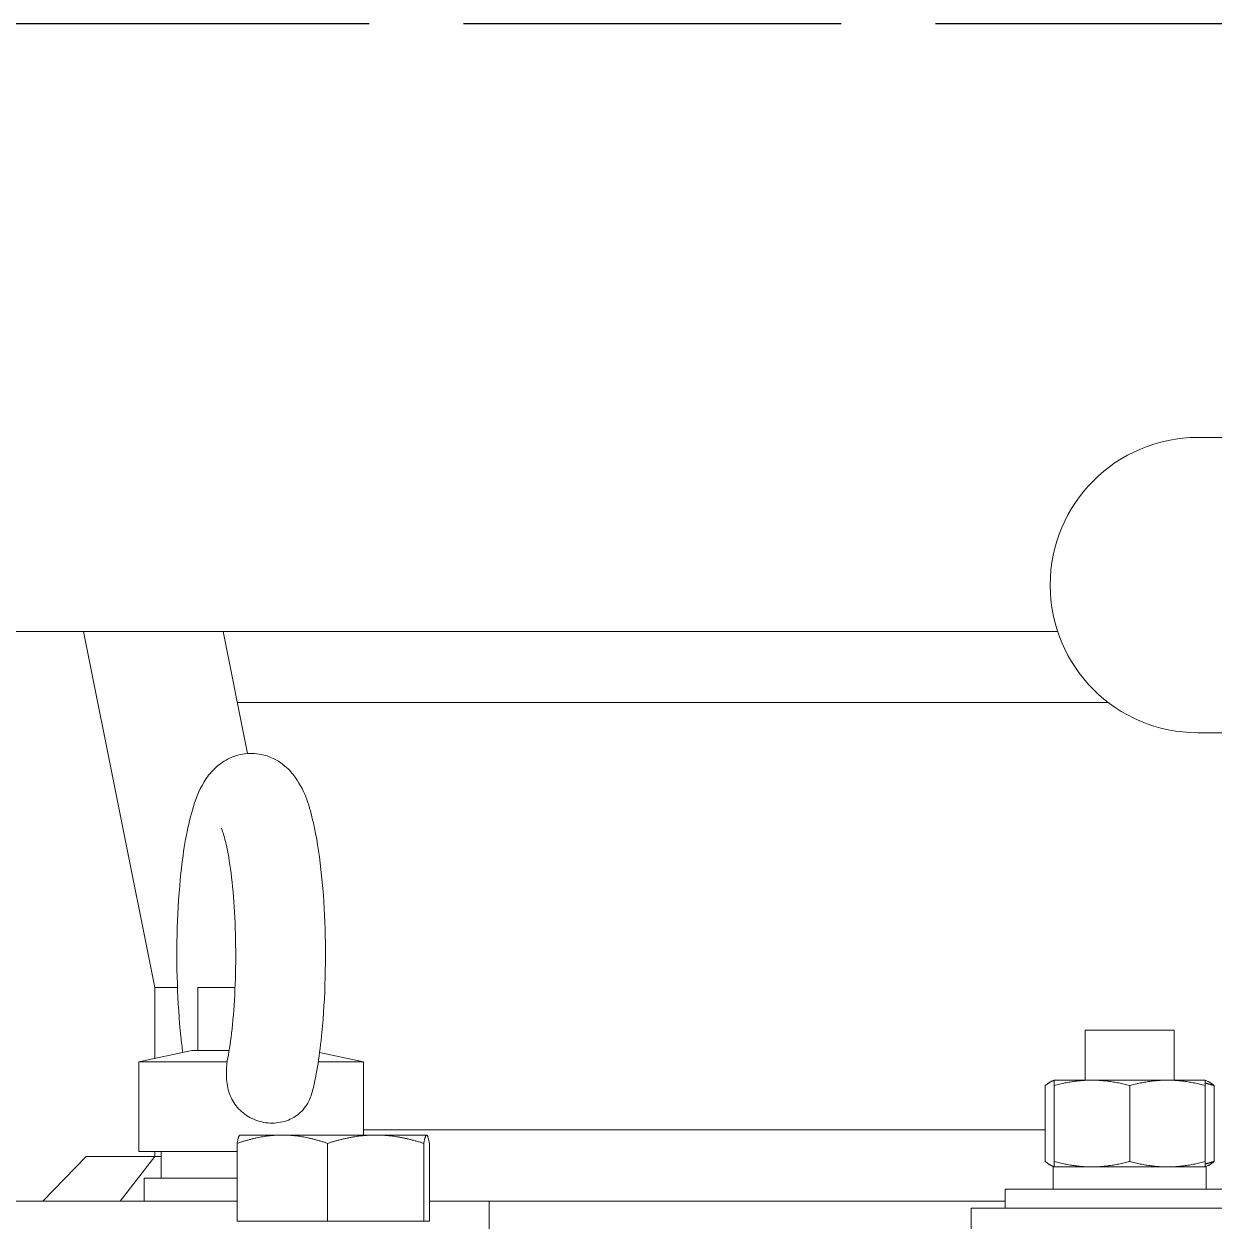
# Model space of a CAD drawing. Header units: inches. Extents: x 17 to 469, y 7 to 301.
# Drawn here: x 82.8 to 91.15, y 123.62 to 132.02 of the extents above; entities that cross this region are included whole.
import ezdxf

# ---------------------------------------------------------------- set-up
doc = ezdxf.new("R2010")
doc.units = ezdxf.units.IN
doc.header["$LTSCALE"] = 14
doc.header["$MEASUREMENT"] = 0
doc.linetypes.add('DASHED_SPACE', pattern=[0.2067, 0.1654, -0.0413])
doc.layers.add('Sketch Geometry (ANSI)', color=7, linetype='Continuous', lineweight=25)
doc.layers.add('Visible (ANSI)', color=7, linetype='Continuous', lineweight=50)

msp = doc.modelspace()

# ---------------------------------------------------------------- linework, layer by layer
at = {"layer": 'Sketch Geometry (ANSI)', "linetype": 'DASHED_SPACE', "ltscale": 1.144592}
msp.add_line((124.966047, 132.024211), (28.911648, 132.024211), dxfattribs=at)
at = {"layer": 'Visible (ANSI)', "linetype": 'Continuous', "lineweight": 18}
for p, q in [((94.639804, 129.120844), (91.035344, 129.120844)), ((83.213374, 127.759211), (79.063199, 127.759211)), ((84.193054, 127.759211), (83.213374, 127.759211)), ((83.213374, 127.759211), (83.714786, 125.259211)), ((90.050975, 127.759211), (84.193054, 127.759211)), ((84.365069, 126.901561), (84.193054, 127.759211)), ((84.293337, 127.259211), (90.407664, 127.259211)), ((91.035344, 127.047579), (94.617387, 127.047579)), ((83.714786, 125.259211), (83.873351, 125.259211)), ((83.714786, 124.760842), (83.714786, 125.259211)), ((84.27753, 125.259211), (84.015644, 125.259211)), ((84.015644, 124.816216), (84.015644, 125.259211)), ((90.244416, 124.959211), (90.869416, 124.959211)), ((90.244416, 124.959211), (90.244416, 124.608211)), ((90.869416, 124.959211), (90.869416, 124.608211)), ((83.975301, 124.816216), (83.603242, 124.737133)), ((84.22281, 124.737133), (83.603242, 124.737133)), ((83.603242, 124.107211), (83.603242, 124.737133)), ((84.236207, 124.816216), (83.975301, 124.816216)), ((85.178045, 124.737133), (84.861435, 124.737133)), ((84.870818, 124.802436), (85.178045, 124.737133)), ((85.178045, 124.22284), (85.178045, 124.737133)), ((89.964663, 124.037517), (89.964663, 124.569906)), ((90.025916, 124.608211), (90.007184, 124.599477)), ((90.291416, 124.608211), (90.025916, 124.608211)), ((90.025916, 124.037517), (90.025916, 124.569906)), ((90.822416, 124.608211), (90.291416, 124.608211)), ((90.556916, 124.037517), (90.556916, 124.569906)), ((91.087916, 124.608211), (90.822416, 124.608211)), ((91.087916, 124.608211), (91.106648, 124.599477)), ((91.087916, 124.037517), (91.087916, 124.569906)), ((91.14917, 124.037517), (91.14917, 124.569906)), ((89.964663, 124.259211), (85.178045, 124.259211)), ((84.291943, 123.61884), (84.291943, 124.164249)), ((84.310875, 124.22284), (84.309974, 124.22232)), ((84.609578, 124.22284), (84.310875, 124.22284)), ((85.264678, 124.22284), (84.609578, 124.22284)), ((84.927212, 123.61884), (84.927212, 124.164249)), ((85.621975, 124.22284), (85.264678, 124.22284)), ((85.602144, 123.61884), (85.602144, 124.164249)), ((85.622875, 124.22284), (85.621975, 124.22284)), ((85.622875, 124.22284), (85.623776, 124.22232)), ((85.641806, 123.61884), (85.641806, 124.164249)), ((82.92728, 123.759211), (83.233431, 124.071711)), ((83.233431, 124.071711), (83.714786, 124.071711)), ((83.471313, 123.759211), (83.714786, 124.071711)), ((84.291943, 124.107211), (83.603242, 124.107211)), ((83.714786, 124.071711), (83.714786, 124.107211)), ((83.714786, 124.071711), (83.758144, 124.071711)), ((83.758144, 123.919211), (83.758144, 124.107211)), ((90.025916, 123.999211), (90.007184, 124.007946)), ((90.020416, 123.999211), (91.093416, 123.999211)), ((90.020416, 123.999211), (90.020416, 123.953801)), ((91.087916, 123.999211), (91.106648, 124.007946)), ((91.093416, 123.999211), (91.093416, 123.843211)), ((84.291943, 123.919211), (83.640644, 123.919211)), ((83.640644, 123.919211), (83.640644, 123.759211)), ((89.681916, 123.843211), (91.431916, 123.843211)), ((89.681916, 123.709211), (89.681916, 123.843211)), ((83.601778, 123.759211), (82.49867, 123.759211)), ((83.601778, 123.759211), (84.1919, 123.759211)), ((84.291943, 123.759211), (84.1919, 123.759211)), ((85.661421, 123.759211), (85.641806, 123.759211)), ((85.661421, 123.759211), (86.061138, 123.759211)), ((86.061138, 123.759211), (89.681916, 123.759211)), ((86.061138, 123.759211), (86.061138, 123.259211)), ((89.681916, 123.709211), (89.445344, 123.709211)), ((89.445344, 123.309211), (89.445344, 123.709211)), ((89.681916, 123.709211), (90.069171, 123.709211)), ((92.401148, 123.709211), (90.069171, 123.709211)), ((84.609578, 123.61884), (84.291943, 123.61884)), ((84.310875, 123.61884), (84.310875, 123.618836)), ((84.927212, 123.61884), (84.609578, 123.61884)), ((85.264678, 123.61884), (84.927212, 123.61884)), ((85.602144, 123.61884), (85.264678, 123.61884)), ((85.621975, 123.61884), (85.602144, 123.61884)), ((85.641806, 123.61884), (85.621975, 123.61884)), ((85.622875, 123.61884), (85.622875, 123.618836))]:
    msp.add_line(p, q, dxfattribs=at)
msp.add_arc((91.035344, 128.084212), 1.036632, 90, 270, dxfattribs=at)
msp.add_ellipse((90.556916, 123.953801), major_axis=(0, -3.042643), ratio=0.17632698, start_param=4.71238898, end_param=4.74874368, dxfattribs=at)
for points, knots in [([(84.822186, 124.535354), (84.85104, 124.653391), (84.871999, 124.790206), (84.89891, 125.063906), (84.9067, 125.194851), (84.913406, 125.45813), (84.912582, 125.590177), (84.902724, 125.847098), (84.893688, 125.971837), (84.867218, 126.207485), (84.849666, 126.317234), (84.799873, 126.531519), (84.77705, 126.625776), (84.681095, 126.760033), (84.658817, 126.786827), (84.59191, 126.843707), (84.543055, 126.874654), (84.437656, 126.902032), (84.389882, 126.905375), (84.30178, 126.893902), (84.261945, 126.880328), (84.189733, 126.843795), (84.159746, 126.820151), (84.101434, 126.764168), (84.078981, 126.732343), (84.020176, 126.635529), (83.998116, 126.573518), (83.940724, 126.378983), (83.915756, 126.231028), (83.884973, 125.941164), (83.87636, 125.810575), (83.868129, 125.54736), (83.868212, 125.415099), (83.876619, 125.156983), (83.884929, 125.031237), (83.90118, 124.876068), (83.905613, 124.838713), (83.910469, 124.802436)], [3.79541216, 3.79541216, 3.79541216, 3.79541216, 4.22901645, 4.22901645, 4.57723119, 4.57723119, 4.91443805, 4.91443805, 5.25258285, 5.25258285, 5.60473655, 5.60473655, 6.02686953, 6.02686953, 6.12526912, 6.12526912, 6.23456736, 6.23456736, 6.30757435, 6.30757435, 6.3776683, 6.3776683, 6.461118, 6.461118, 6.58231515, 6.58231515, 6.84888552, 6.84888552, 7.33822188, 7.33822188, 7.68856647, 7.68856647, 8.0261464, 8.0261464, 8.36382087, 8.36382087, 8.47446007, 8.47446007, 8.47446007, 8.47446007]), ([(84.223083, 124.74301), (84.233984, 124.797628), (84.244247, 124.86356), (84.262458, 125.018872), (84.270041, 125.110154), (84.280251, 125.305986), (84.282656, 125.410952), (84.281516, 125.620858), (84.277911, 125.725781), (84.265238, 125.921782), (84.256234, 126.013067), (84.234977, 126.168325), (84.222827, 126.233677), (84.200609, 126.325282), (84.190084, 126.356333), (84.182465, 126.374496), (84.18116, 126.37703), (84.18116, 126.37703)], [3.89529564, 3.89529564, 3.89529564, 3.89529564, 4.15309352, 4.15309352, 4.44092255, 4.44092255, 4.74136427, 4.74136427, 5.04476146, 5.04476146, 5.34356985, 5.34356985, 5.62556677, 5.62556677, 5.86320092, 5.86320092, 5.94381694, 5.94381694, 5.94381694, 5.94381694]), ([(84.822188, 124.535354), (84.813792, 124.500993), (84.801821, 124.471817), (84.768574, 124.413599), (84.743806, 124.385219), (84.683501, 124.340198), (84.648848, 124.324264), (84.573766, 124.306207), (84.534022, 124.304314), (84.455106, 124.314881), (84.416649, 124.327187), (84.34768, 124.364648), (84.317711, 124.388874), (84.269588, 124.446245), (84.251746, 124.477858), (84.225742, 124.549385), (84.21892, 124.588314), (84.215245, 124.664317), (84.217663, 124.701056), (84.22281, 124.737133)], [0.51954031, 0.51954031, 0.51954031, 0.51954031, 0.81037425, 0.81037425, 1.20283151, 1.20283151, 1.59567121, 1.59567121, 1.99045995, 1.99045995, 2.38348301, 2.38348301, 2.7609854, 2.7609854, 3.1199212, 3.1199212, 3.50625859, 3.50625859, 3.86180885, 3.86180885, 3.86180885, 3.86180885])]:
    msp.add_open_spline(points, degree=3, knots=knots, dxfattribs=at)
msp.add_open_spline([(84.22281, 124.737133), (84.222599, 124.73908), (84.22269, 124.741041), (84.223083, 124.743011)], degree=3, dxfattribs=at)
for points, weights in [([(90.025916, 124.606075), (89.997357, 124.599359), (89.964663, 124.569906)], [1.01375847525, 1.02892942038, 1]), ([(90.025916, 124.569906), (90.025916, 124.608211), (90.025916, 124.608211)], [1, 1.0379548493, 1]), ([(90.291416, 124.608211), (90.168197, 124.608211), (90.025916, 124.569906)], [1, 1.0379548493, 1]), ([(90.556916, 124.569906), (90.414635, 124.608211), (90.291416, 124.608211)], [1, 1.0379548493, 1]), ([(90.822416, 124.608211), (90.699197, 124.608211), (90.556916, 124.569906)], [1, 1.0379548493, 1]), ([(91.087916, 124.569906), (90.945635, 124.608211), (90.822416, 124.608211)], [1, 1.0379548493, 1]), ([(91.087916, 124.608211), (91.087916, 124.608211), (91.087916, 124.569906)], [1, 1.0379548493, 1]), ([(91.14917, 124.569906), (91.117553, 124.580331), (91.087916, 124.58781)], [1, 1.01005189042, 1.01477953359]), ([(91.106648, 124.599477), (91.126749, 124.590103), (91.14917, 124.569906)], [1.01895290532, 1.01965956375, 1]), ([(84.609578, 124.22284), (84.462163, 124.22284), (84.291943, 124.164249)], [1, 1.0379548493, 1]), ([(84.291943, 124.164249), (84.3016, 124.217485), (84.309974, 124.22232)], [1, 1.03436673242, 1.00649781807]), ([(84.927212, 124.164249), (84.756993, 124.22284), (84.609578, 124.22284)], [1, 1.0379548493, 1]), ([(85.264678, 124.22284), (85.10806, 124.22284), (84.927212, 124.164249)], [1, 1.0379548493, 1]), ([(85.602144, 124.164249), (85.421296, 124.22284), (85.264678, 124.22284)], [1, 1.0379548493, 1]), ([(85.621975, 124.22284), (85.612771, 124.22284), (85.602144, 124.164249)], [1, 1.0379548493, 1]), ([(85.641806, 124.164249), (85.631179, 124.22284), (85.621975, 124.22284)], [1, 1.0379548493, 1]), ([(89.964663, 124.037517), (89.997357, 124.008064), (90.025916, 124.001348)], [1, 1.02892942038, 1.01375847525]), ([(90.025916, 124.037517), (90.168197, 123.999211), (90.291416, 123.999211)], [1, 1.0379548493, 1]), ([(90.025916, 123.999211), (90.025916, 123.999211), (90.025916, 124.037517)], [1, 1.0379548493, 1]), ([(90.291416, 123.999211), (90.414635, 123.999211), (90.556916, 124.037517)], [1, 1.0379548493, 1]), ([(90.556916, 124.037517), (90.699197, 123.999211), (90.822416, 123.999211)], [1, 1.0379548493, 1]), ([(90.822416, 123.999211), (90.945635, 123.999211), (91.087916, 124.037517)], [1, 1.0379548493, 1]), ([(91.087916, 124.019613), (91.117553, 124.027092), (91.14917, 124.037517)], [1.01477953359, 1.01005189042, 1]), ([(91.087916, 124.037517), (91.087916, 123.999211), (91.087916, 123.999211)], [1, 1.0379548493, 1]), ([(91.14917, 124.037517), (91.126749, 124.01732), (91.106648, 124.007946)], [1, 1.01965956375, 1.01895290532])]:
    msp.add_rational_spline(points, weights, degree=2, dxfattribs=at)

doc.saveas('drawing.dxf')
